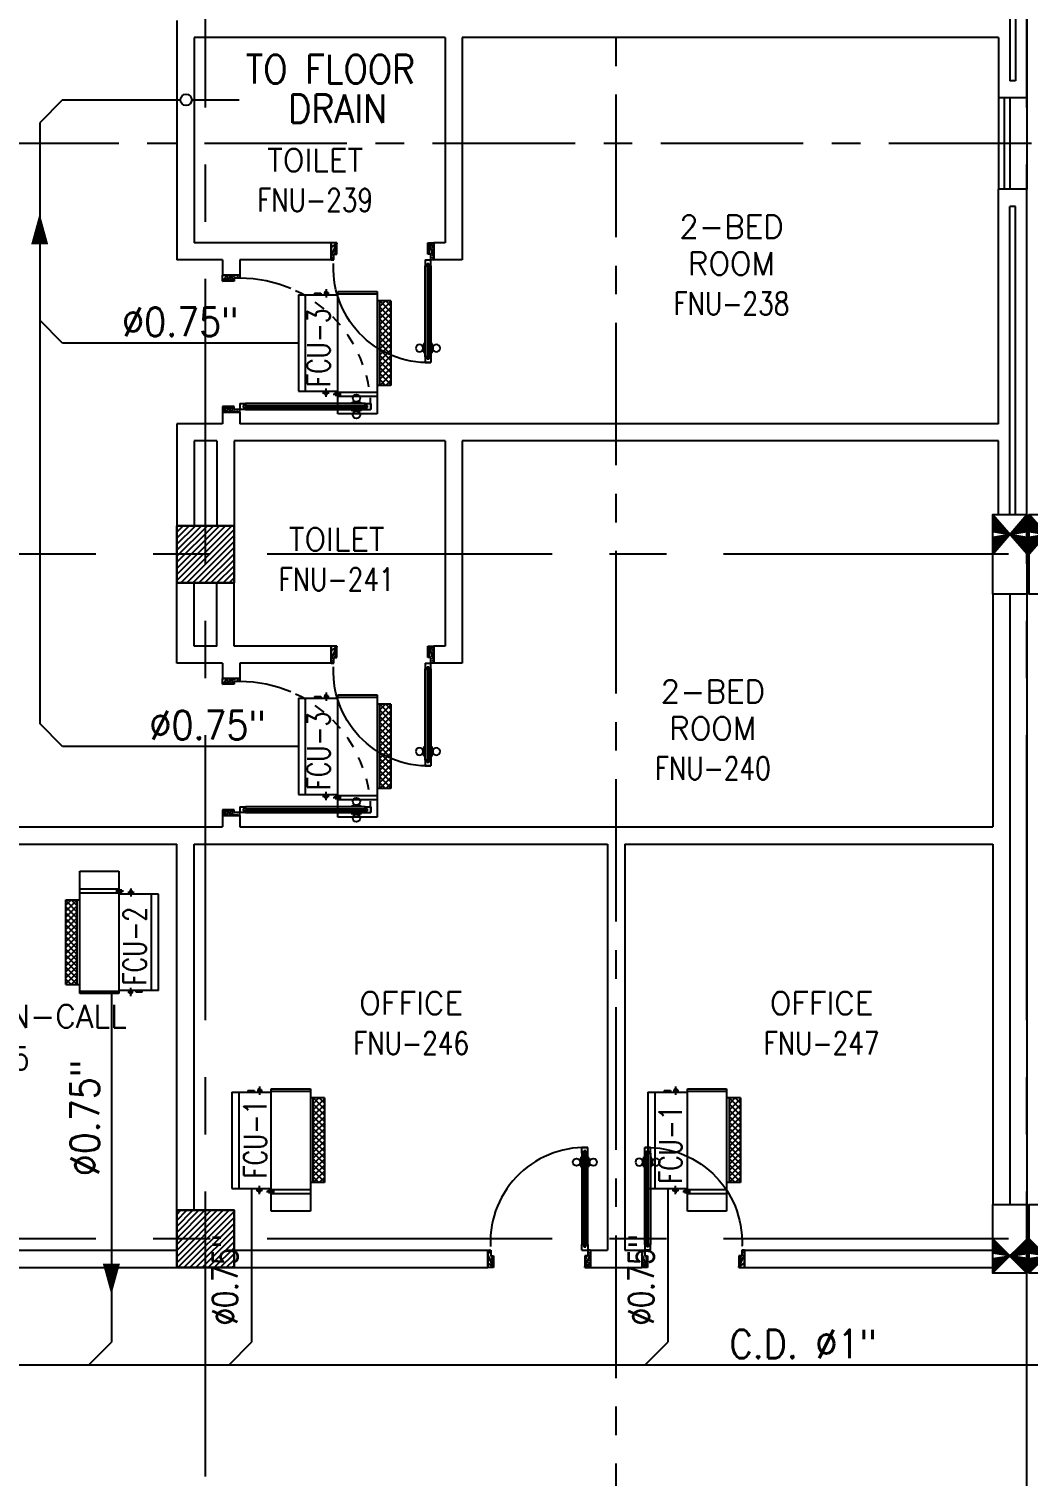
# Model space of a CAD drawing. Extents: x 417866242 to 417866469, y 43498047 to 43498124.
# Drawn here: x 417866407.57 to 417866416.33, y 43498082.73 to 43498095.41 of the extents above; entities that cross this region are included whole.
import ezdxf
from ezdxf.enums import TextEntityAlignment as Align

# ---------------------------------------------------------------- set-up
doc = ezdxf.new("R2010")
doc.units = 0
doc.header["$MEASUREMENT"] = 0
for name, pattern in [('CENTER', [2, 1.25, -0.25, 0.25, -0.25]), ('CENTERX2', [4, 2.5, -0.5, 0.5, -0.5]), ('HIDDEN', [0.375, 0.25, -0.125])]:
    doc.linetypes.add(name, pattern=pattern)
doc.layers.get('0').update_dxf_attribs({"linetype": 'CONTINUOUS'})
for name, color, linetype in [('AC-CD', 6, 'CONTINUOUS'), ('AC-TEXT', 2, 'CONTINUOUS'), ('AXES', 11, 'CENTERX2'), ('AXES1', 11, 'CENTER'), ('COL', 11, 'CONTINUOUS'), ('DOOR', 11, 'CONTINUOUS'), ('EJ', 11, 'CONTINUOUS'), ('FCU', 6, 'CONTINUOUS'), ('HAT', 11, 'CONTINUOUS'), ('INSUL', 11, 'CONTINUOUS'), ('M-TEXT', 2, 'CONTINUOUS'), ('P-SOLIDWASTE', 6, 'CONTINUOUS'), ('RM-NAME', 11, 'CONTINUOUS'), ('RM-NO', 11, 'CONTINUOUS'), ('WALL', 11, 'CONTINUOUS'), ('WIN', 11, 'CONTINUOUS')]:
    doc.layers.add(name, color=color, linetype=linetype)
doc.styles.add('ROMANS', font='ROMANS.shx', dxfattribs={"width": 0.6})

# ---------------------------------------------------------------- blocks, each defined once
blk = doc.blocks.new('DOOR90')
at = {"layer": 'DOOR', "color": 7, "linetype": 'ByBlock'}
for p, q in [((-150, 0), (0, 0)), ((-150, 0), (-150, -25)), ((0, -50), (-113.7099299924448, 0)), ((0, -50), (-40.1457343158545, 0)), ((0, -50), (0, 0)), ((-1000, -25), (-1050, -25)), ((-1050, -75), (-1050, -25)), ((-1050, -25), (-1050, -75)), ((-1000, -75), (-1050, -74.99999999947613)), ((-1000, -41.9999999999709), (-1020, -41.9999999999709)), ((-1020, -42), (-1020, -58)), ((-1000, -58), (-1020, -58)), ((-1000, -25), (-1000, -41.9999999999709)), ((-1000, -58), (-1000, -75)), ((-877.6424572214019, -17.79999999995925), (-967.6424572214019, -17.79999999995925)), ((-967.6424572214019, -25), (-967.6424572214019, -17.79999999995925)), ((-967.6424572214019, -75), (-967.6424572214019, -82.20000000004075)), ((-877.6424572214019, -82.20000000004075), (-967.6424572214019, -82.20000000004075)), ((-955.0424572214251, -8.799999999959255), (-890.2424572213786, -8.799999999959255)), ((-955.0424572214251, -17.79999999995925), (-955.0424572214251, -8.799999999959255)), ((-955.0424572214251, -17.79999999995925), (-890.2424572213786, -17.79999999995925)), ((-955.0424572214251, -82.20000000004075), (-890.2424572213786, -82.20000000004075)), ((-955.0424572214251, -82.20000000004075), (-955.0424572214251, -91.20000000004075)), ((-955.0424572214251, -91.20000000004075), (-890.2424572213786, -91.20000000004075)), ((-890.2424572213786, -17.79999999995925), (-890.2424572213786, -8.799999999959255)), ((-890.2424572213786, -82.20000000004075), (-890.2424572213786, -91.20000000004075)), ((-877.6424572214019, -25), (-877.6424572214019, -17.79999999995925)), ((-877.6424572214019, -75), (-877.6424572214019, -82.20000000004075)), ((-200, -25), (-150, -25)), ((-200, -42), (-200, -25)), ((-180, -42), (-200, -42)), ((-200, -58), (-180, -58)), ((-200, -75), (-200, -58)), ((-150, -75), (-200, -75)), ((-180, -58), (-180, -42)), ((-150, -25), (-100, -25)), ((-150, -75), (-150, -25)), ((-100, -25), (-100, -50)), ((0, -50), (-100, -36.64271395650576)), ((-100, -50), (0, -50)), ((-150, -875), (-100, -875)), ((-150, -900), (-150, -875)), ((0, -850), (-113.7099299924448, -900)), ((-100, -875), (-100, -850)), ((0, -850), (-100, -863.3572860434942)), ((-100, -850), (0, -850)), ((0, -850), (-40.1457343158545, -900)), ((0, -850), (0, -900)), ((-150, -900), (0, -900)), ((0, -900), (-150, -900))]:
    blk.add_line(p, q, dxfattribs=at)
at = {"layer": 'DOOR', "linetype": 'ByBlock'}
for p, q in [((-200, -25), (-1000, -25)), ((-200, -42), (-1000, -41.9999999999709)), ((-200, -58), (-1000, -58)), ((-1000, -75), (-200, -75))]:
    blk.add_line(p, q, dxfattribs=at)
at = {"layer": 'DOOR', "color": 7, "linetype": 'ByBlock'}
for centre in [(-922.6424572214019, 23.53094421501737), (-922.6424572214019, -123.5309442149592)]:
    blk.add_circle(centre, 32.39999999998526, dxfattribs=at)
for centre, radius, start, end in [((0, -50), 154.4019578127773, 161.1052885482714, 166.2857707768669), ((0, -50), 94.40195781277725, 148.0181880328085, 180), ((0, -50), 134.4019578127773, 158.159849394549, 169.2800236450682), ((0, -50), 114.4019578127773, 154.0838418822192, 167.37742587102), ((0, -50), 74.40195781277725, 137.7764264185456, 180), ((0, -50), 54.40195781277725, 113.2073828924446, 180), ((0, -50), 34.40195781277725, 90, 180), ((0, -50), 14.40195781277725, 90, 180), ((0, -850), 154.4019578127773, 193.7142292231331, 198.8947114517286), ((0, -850), 134.4019578127773, 190.7199763549318, 201.840150605451), ((0, -850), 94.40195781277725, 180, 211.9818119671915), ((0, -850), 74.40195781277725, 180, 222.2235735814543), ((0, -850), 54.40195781277725, 180, 246.7926171075554), ((0, -850), 34.40195781277725, 180, 270), ((0, -850), 14.40195781277725, 180, 270)]:
    blk.add_arc(centre, radius, start, end, dxfattribs=at)
at = {"layer": 'DOOR', "linetype": 'HIDDEN', "ltscale": 0.5}
blk.add_arc((-222.2222222220153, -49.99999999976717), 828.155208510499, 178.270116378131, 275.0030377036063, dxfattribs=at)
blk = doc.blocks.new('C11')
at = {"layer": 'HAT'}
h = blk.add_hatch(dxfattribs=at)
h.set_pattern_fill('ANSI31', color=256, scale=300, style=0)
h.set_pattern_definition([(45, (-248556.1822811713, -75061.0053373936), (-26.51650429449553, 26.51650429449553), [])])
h.paths.add_polyline_path([(300.0000000000291, 700), (-2.91038304567337e-11, 700), (0, 349.9999999998981), (300.0000000000291, 349.9999999998981)])
h.paths.add_polyline_path([(300, 349.9999999998981), (-2.91038304567337e-11, 349.9999999998981), (-2.91038304567337e-11, 0), (300.0000000000291, 0)])
at = {"layer": 'COL'}
blk.add_lwpolyline([(300.0000000000291, 700), (299.9999999999709, 0), (0, 0), (0, 700)], close=True, dxfattribs=at)
blk = doc.blocks.new('C11D')
at = {"layer": 'COL', "linetype": 'ByBlock'}
for p in [(-320.0000000003783, 0), (0, 0)]:
    blk.add_blockref('C11', p, dxfattribs=at)
blk = doc.blocks.new('C5V')
at = {"layer": 'HAT'}
h = blk.add_hatch(dxfattribs=at)
h.set_pattern_fill('ANSI31', color=256, scale=300, style=0)
h.set_pattern_definition([(45, (-249196.1822811713, -54711.00533739357), (-26.51650429449553, 26.51650429449553), [])])
h.paths.add_polyline_path([(-19.9999999999709, 600.0000000000073), (-320, 600.0000000000073), (-320.0000000000291, 299.99999999992), (-19.99999999991269, 299.99999999992)])
h.paths.add_polyline_path([(-19.9999999999709, 299.9999999999127), (-320, 299.9999999999127), (-320, 7.275957614183426e-12), (-19.99999999994179, 7.275957614183426e-12)])
h = blk.add_hatch(dxfattribs=at)
h.set_pattern_fill('ANSI31', color=256, scale=300, style=0)
h.set_pattern_definition([(45, (-248876.1822811713, -54711.00533739358), (-26.51650429449553, 26.51650429449553), [])])
h.paths.add_polyline_path([(300.0000000000582, 600), (2.91038304567337e-11, 600), (0, 299.9999999999127), (300.0000000001164, 299.9999999999127)])
h.paths.add_polyline_path([(300.0000000000582, 299.9999999999054), (2.91038304567337e-11, 299.9999999999054), (2.91038304567337e-11, 0), (300.0000000000873, 0)])
at = {"layer": 'COL'}
for points in [[(-19.99999999994179, 600.0000000000073), (-19.99999999994179, 7.275957614183426e-12), (-320.0000000000291, 7.275957614183426e-12), (-320.0000000000291, 600.0000000000073)], [(300.0000000000873, 600), (300.0000000000873, 0), (0, 0), (0, 600)]]:
    blk.add_lwpolyline(points, close=True, dxfattribs=at)
blk = doc.blocks.new('DOOR100')
at = {"layer": 'DOOR', "color": 7, "linetype": 'ByBlock'}
for p, q in [((-75.00000000011642, 1250), (-74.99999999959255, 1300.000000000029)), ((-75.00000000011642, 1300), (-25.00000000011642, 1300)), ((-25.00000000011642, 1300), (-75.00000000011642, 1300)), ((-58.00000000011642, 1250), (-58.00000000011642, 1270)), ((-42.00000000011642, 1270), (-58.00000000011642, 1270)), ((-42.00000000011642, 1250), (-42.00000000011642, 1270)), ((-25.00000000011642, 1250), (-25.00000000011642, 1300)), ((-91.20000000018626, 1205.042457221396), (-91.20000000018626, 1140.242457221408)), ((-82.20000000018626, 1205.042457221396), (-91.20000000018626, 1205.042457221396)), ((-82.20000000018626, 1127.642457221402), (-82.20000000018626, 1217.642457221402)), ((-75.00000000011642, 1217.642457221402), (-82.20000000018626, 1217.642457221402)), ((-82.20000000018626, 1205.042457221396), (-82.20000000018626, 1140.242457221408)), ((-58.00000000011642, 1250), (-75.00000000011642, 1250)), ((-25.00000000011642, 1250), (-42.00000000011642, 1250)), ((-25.00000000011642, 1217.642457221402), (-17.80000000004657, 1217.642457221402)), ((-17.80000000004657, 1127.642457221402), (-17.80000000004657, 1217.642457221402)), ((-17.80000000004657, 1205.042457221396), (-17.80000000004657, 1140.242457221408)), ((-17.80000000004657, 1205.042457221396), (-8.800000000046566, 1205.042457221396)), ((-8.800000000046566, 1205.042457221396), (-8.800000000046566, 1140.242457221408)), ((-82.20000000018626, 1140.242457221408), (-91.20000000018626, 1140.242457221408)), ((-75.00000000011642, 1127.642457221402), (-82.20000000018626, 1127.642457221402)), ((-25.00000000011642, 1127.642457221402), (-17.80000000004657, 1127.642457221402)), ((-17.80000000004657, 1140.242457221408), (-8.800000000046566, 1140.242457221408)), ((-1200, 0), (-1200, 150)), ((-1200, 150), (-1175, 150)), ((-1200, 150), (-1200, 0)), ((-1175, 150), (-1175, 100)), ((-75, 200), (-58, 200)), ((-75, 150), (-75, 200)), ((-75, 150), (-25, 150)), ((-58, 200), (-58, 180)), ((-58, 180), (-42, 180)), ((-42, 200), (-25, 200)), ((-42, 180), (-42, 200)), ((-25, 200), (-25, 150)), ((0, 150), (-25, 150)), ((-25, 150), (-25, 100)), ((0, 0), (0, 150)), ((0, 150), (0, 0)), ((-1150, 0), (-1200, 113.7099299924448)), ((-1150, 0), (-1200, 40.1457343158545)), ((-1150, 0), (-1200, 0)), ((-1175, 100), (-1150, 100)), ((-1150, 0), (-1163.357286043465, 100)), ((-1150, 100), (-1150, 0)), ((-50, 0), (0, 113.7099299924448)), ((-50, 100), (-50, 0)), ((-50, 0), (-36.64271395653486, 100)), ((-25, 100), (-50, 100)), ((-50, 0), (0, 40.1457343158545)), ((-50, 0), (0, 0))]:
    blk.add_line(p, q, dxfattribs=at)
at = {"layer": 'DOOR', "linetype": 'ByBlock'}
for p, q in [((-75.00000000011642, 1250), (-75, 200)), ((-58, 200), (-58.00000000011642, 1250)), ((-42, 200), (-42.00000000011642, 1250)), ((-25, 200), (-25.00000000011642, 1250))]:
    blk.add_line(p, q, dxfattribs=at)
at = {"layer": 'DOOR', "color": 7, "linetype": 'ByBlock'}
for centre in [(-123.5309442150756, 1172.642457221402), (23.53094421490096, 1172.642457221402)]:
    blk.add_circle(centre, 32.39999999998526, dxfattribs=at)
at = {"layer": 'DOOR', "linetype": 'HIDDEN', "ltscale": 0.5}
blk.add_arc((-24.99999999965075, 149.9999999994106), 1150.000000000618, 90, 179.9999999995831, dxfattribs=at)
at = {"layer": 'DOOR', "color": 7, "linetype": 'ByBlock'}
for centre, radius, start, end in [((-1150, 0), 154.4019578127773, 103.7142292212167, 108.8947114515936), ((-1150, 0), 134.4019578127773, 100.7199763555959, 111.8401506085482), ((-50, 0), 134.4019578127773, 68.15984939145177, 79.28002364440412), ((-50, 0), 154.4019578127773, 71.10528854840643, 76.28577077878333), ((-1150, 0), 94.40195781277725, 90, 121.981811965689), ((-1150, 0), 74.40195781277725, 90, 132.2235735847074), ((-1150, 0), 54.40195781277725, 90, 156.7926171089788), ((-1150, 0), 34.40195781277725, 90, 180), ((-1150, 0), 14.40195781277725, 90, 180), ((-50, 0), 94.40195781277725, 58.01818803431096, 90), ((-50, 0), 74.40195781277725, 47.7764264152926, 90), ((-50, 0), 54.40195781277725, 23.20738289102122, 90), ((-50, 0), 34.40195781277725, 0, 90), ((-50, 0), 14.40195781277725, 0, 90), ((-50, 0), 114.4019578127773, 64.0838418833441, 77.3774258719247)]:
    blk.add_arc(centre, radius, start, end, dxfattribs=at)
blk = doc.blocks.new('COL50')
at = {"layer": 'COL'}
blk.add_lwpolyline([(-249.9999999999709, 250), (-249.9999999999418, -250), (250, -250), (249.9999999999709, 250)], close=True, dxfattribs=at)
blk = doc.blocks.new('*X46')
at = {"color": 0}
for p, q in [((245928.5557043091, 155507.2760600793), (246411.0136180414, 155989.7339738117)), ((245928.5557043091, 155560.3090686683), (246357.9806094524, 155989.7339738117)), ((245928.5557043091, 155613.3420772573), (246304.9476008634, 155989.7339738117)), ((245928.5557043091, 155666.3750858463), (246251.9145922745, 155989.7339738117)), ((245928.5557043091, 155719.4080944353), (246198.8815836855, 155989.7339738117)), ((245928.5557043091, 155772.4411030243), (246145.8485750965, 155989.7339738117)), ((245928.5557043091, 155825.4741116133), (246092.8155665075, 155989.7339738117)), ((245928.5557043091, 155878.5071202023), (246039.7825579185, 155989.7339738117)), ((245928.5557043091, 155931.5401287913), (245986.7495493295, 155989.7339738117)), ((245964.0466266304, 155489.7339738117), (246428.5557043091, 155954.2430514903)), ((246017.0796352194, 155489.7339738117), (246428.5557043091, 155901.2100429013)), ((246070.1126438084, 155489.7339738117), (246428.555704309, 155848.1770343123)), ((246123.1456523974, 155489.7339738117), (246428.555704309, 155795.1440257233)), ((246176.1786609864, 155489.7339738117), (246428.555704309, 155742.1110171343)), ((246229.2116695754, 155489.7339738117), (246428.555704309, 155689.0780085453)), ((246282.2446781644, 155489.7339738117), (246428.555704309, 155636.0449999563)), ((246335.2776867533, 155489.7339738117), (246428.555704309, 155583.0119913673)), ((246388.3106953423, 155489.7339738117), (246428.555704309, 155529.9789827784))]:
    blk.add_line(p, q, dxfattribs=at)
blk = doc.blocks.new('*X35')
at = {"color": 0}
for p, q in [((203888.5557043092, 149529.7219005934), (204348.5677775275, 149989.7339738117)), ((203888.5557043092, 149582.7549091823), (204295.5347689385, 149989.7339738117)), ((203888.5557043092, 149635.7879177713), (204242.5017603496, 149989.7339738117)), ((203888.5557043092, 149688.8209263603), (204189.4687517605, 149989.7339738117)), ((203888.5557043092, 149741.8539349493), (204136.4357431715, 149989.7339738117)), ((203888.5557043092, 149794.8869435383), (204083.4027345826, 149989.7339738117)), ((203888.5557043092, 149847.9199521273), (204030.3697259936, 149989.7339738117)), ((203888.5557043092, 149900.9529607163), (203977.3367174046, 149989.7339738117)), ((203888.5557043092, 149953.9859693053), (203924.3037088156, 149989.7339738117)), ((203901.6007861165, 149489.7339738117), (204388.5557043091, 149976.6888920043)), ((203954.6337947055, 149489.7339738117), (204388.5557043091, 149923.6558834153)), ((204007.6668032945, 149489.7339738117), (204388.5557043091, 149870.6228748263)), ((204060.6998118835, 149489.7339738117), (204388.5557043091, 149817.5898662373)), ((204113.7328204725, 149489.7339738117), (204388.5557043091, 149764.5568576483)), ((204166.7658290615, 149489.7339738117), (204388.5557043091, 149711.5238490594)), ((204219.7988376505, 149489.7339738117), (204388.5557043091, 149658.4908404704)), ((204272.8318462395, 149489.7339738117), (204388.5557043091, 149605.4578318814)), ((204325.8648548285, 149489.7339738117), (204388.5557043091, 149552.4248232924)), ((204378.8978634174, 149489.7339738117), (204388.5557043091, 149499.3918147034))]:
    blk.add_line(p, q, dxfattribs=at)
blk = doc.blocks.new('*X12')
at = {"color": 0}
for p, q in [((16890.47746209932, -2466.570672882412), (16943.4517006644, -2413.596434317336)), ((16890.47746209932, -2519.603681471403), (16990.47746209933, -2419.603681471401)), ((16990.47746209933, -2565.49912589376), (16890.47746209932, -2465.499125893757)), ((16890.47746209932, -2572.636690060394), (16990.47746209933, -2472.636690060392)), ((16990.47746209933, -2618.532134482751), (16890.47746209932, -2518.532134482748)), ((16890.47746209932, -2625.669698649385), (16990.47746209933, -2525.669698649383)), ((16990.47746209933, -2512.466117304769), (16891.6077791119, -2413.596434317336)), ((16990.47746209933, -2459.433108715778), (16944.64078770089, -2413.596434317336)), ((16990.47746209933, -2671.565143071742), (16890.47746209932, -2571.565143071739)), ((16890.47746209932, -2678.702707238376), (16990.47746209933, -2578.702707238374)), ((16990.47746209933, -2724.598151660733), (16890.47746209932, -2624.59815166073)), ((16890.47746209932, -2731.735715827367), (16990.47746209933, -2631.735715827365)), ((16990.47746209933, -2777.631160249724), (16890.47746209932, -2677.631160249721)), ((16890.47746209932, -2784.768724416358), (16990.47746209933, -2684.768724416357)), ((16990.47746209933, -2830.664168838715), (16890.47746209932, -2730.664168838713)), ((16890.47746209932, -2837.801733005349), (16990.47746209933, -2737.801733005348)), ((16990.47746209933, -2883.697177427706), (16890.47746209932, -2783.697177427704)), ((16890.47746209932, -2890.83474159434), (16990.47746209933, -2790.834741594339)), ((16990.47746209933, -2936.730186016697), (16890.47746209932, -2836.730186016694)), ((16890.47746209932, -2943.867750183331), (16990.47746209933, -2843.86775018333)), ((16990.47746209933, -2989.763194605689), (16890.47746209932, -2889.763194605686)), ((16890.47746209932, -2996.900758772323), (16990.47746209933, -2896.900758772321)), ((16990.47746209933, -3042.796203194679), (16890.47746209932, -2942.796203194677)), ((16890.47746209932, -3049.933767361314), (16990.47746209933, -2949.933767361312)), ((16990.47746209933, -3095.82921178367), (16890.47746209932, -2995.829211783668)), ((16890.47746209932, -3102.966775950305), (16990.47746209933, -3002.966775950303)), ((16990.47746209933, -3148.862220372662), (16890.47746209932, -3048.862220372659)), ((16943.52866745501, -3154.946434317336), (16890.47746209932, -3101.89522896165)), ((16891.53081232129, -3154.946434317336), (16990.47746209933, -3055.999784539294)), ((16944.56382091028, -3154.946434317336), (16990.47746209933, -3109.032793128285))]:
    blk.add_line(p, q, dxfattribs=at)
blk = doc.blocks.new('WHE06')
at = {"color": 3}
for p, q in [((688.9750000238419, 621.5), (346.0749999880791, 621.5)), ((346.0749999880791, 621.5), (346.0749999880791, 469.1000000014901)), ((688.9750000238419, 469.1000000014901), (688.9750000238419, 621.5)), ((60.32499998807907, -422.25), (60.32499998807907, 422.25)), ((212.2971614003181, 437.25), (269.0589052438736, 437.25)), ((232.1000000238419, 452.25), (232.1000000238419, 422.25)), ((232.1000000238419, 452.25), (252.1000000238419, 452.25)), ((242.1000000238419, 472.1842434704304), (242.1000000238419, 399.4801759719849)), ((252.1000000238419, 452.25), (252.1000000238419, 422.25)), ((304.9940044879913, 447.6499999985099), (373.2827185988426, 447.6499999985099)), ((321.0749999880791, 457.6499999985099), (321.0749999880791, 437.6499999985099)), ((321.0749999880791, 457.6499999985099), (346.0749999880791, 457.6499999985099)), ((321.0749999880791, 437.6499999985099), (346.0749999880791, 437.6499999985099)), ((346.0749999880791, 430.4178223386407), (688.9750000238419, 430.4178223386407)), ((811.1999999880791, 370.6749999970198), (688.9750000238419, 370.6749999970198)), ((711.1999999880791, -370.6749999970198), (711.1999999880791, 370.6749999970198)), ((811.1999999880791, -370.6749999970198), (811.1999999880791, 370.6749999970198)), ((811.1999999880791, -370.6749999970198), (688.9750000238419, -370.6749999970198)), ((141.6357128024101, -437.25), (141.6357128024101, -422.25)), ((141.6357128024101, -437.25), (196.5700032711029, -437.25)), ((196.5700032711029, -437.25), (196.5700032711029, -422.25)), ((221.3790392279625, -437.25), (269.0589052438736, -437.25)), ((232.1000000238419, -452.25), (232.1000000238419, -422.25)), ((232.1000000238419, -452.25), (252.1000000238419, -452.25)), ((242.1000000238419, -472.1842434704304), (242.1000000238419, -399.4801759719849)), ((252.1000000238419, -452.25), (252.1000000238419, -422.25)), ((346.0749999880791, -430.4178223386407), (688.9750000238419, -430.4178223386407))]:
    blk.add_line(p, q, dxfattribs=at)
at = {"color": 6}
for p, q in [((0, -422.25), (0, 422.25)), ((0, 422.25), (346.0749999880791, 422.25)), ((346.0749999880791, 469.1000000014901), (346.0749999880791, -450.8250000029802)), ((688.9750000238419, 469.1000000014901), (346.0749999880791, 469.1000000014901)), ((688.9750000238419, -450.8250000029802), (688.9750000238419, 469.1000000014901)), ((0, -422.25), (346.0749999880791, -422.25)), ((346.0749999880791, -450.8250000029802), (688.9750000238419, -450.8250000029802))]:
    blk.add_line(p, q, dxfattribs=at)
at = {"color": 11}
blk.add_blockref('*X12', (-16179.27746212482, 2784.271434314549), dxfattribs=at)
blk = doc.blocks.new('RM1')
at = {"layer": 'RM-NAME', "style": 'ROMANS'}
for tag, p in [('ROOMNAME1', (0, 323.8095238059759)), ('ROOMNAME2', (0, 0))]:
    blk.add_attdef(tag, text='', height=200, dxfattribs=at).set_placement(p, align=Align.MIDDLE)

msp = doc.modelspace()

# ---------------------------------------------------------------- linework, layer by layer
at = {"layer": 'AC-CD'}
for p, q in [((417866407.8673856, 43498094.79175051), (417866407.6673856, 43498094.59175051)), ((417866407.8673857, 43498094.79175051), (417866408.9005389, 43498094.79175053)), ((417866409.0005389, 43498094.79175053), (417866409.4155178, 43498094.79175053)), ((417866407.6673856, 43498094.59175052), (417866407.6673856, 43498089.32548194)), ((417866407.8673855, 43498092.66048194), (417866407.6673855, 43498092.86048194)), ((417866409.935384, 43498092.66048193), (417866407.8673855, 43498092.66048194)), ((417866407.8673856, 43498089.12548193), (417866407.6673856, 43498089.32548194)), ((417866409.9353841, 43498089.12548193), (417866407.8673856, 43498089.12548193)), ((417866408.2959834, 43498086.95768122), (417866408.2959834, 43498083.9016655)), ((417866409.5245377, 43498085.25036693), (417866409.5245377, 43498083.90166554)), ((417866413.1724097, 43498085.25036693), (417866413.1724097, 43498083.90166549)), ((417866408.0959834, 43498083.70166537), (417866408.2959834, 43498083.9016655)), ((417866409.3245378, 43498083.70166537), (417866409.5245377, 43498083.90166554)), ((417866412.9724097, 43498083.70166537), (417866413.1724097, 43498083.90166549)), ((417866425.3052565, 43498083.70166536), (417866403.5682586, 43498083.70166537))]:
    msp.add_line(p, q, dxfattribs=at)
msp.add_circle((417866408.9505389, 43498094.79175053), 0.05, dxfattribs=at)
at = {"layer": 'AXES'}
for p, q in [((417866409.1210165, 43498046.72449277), (417866409.1210165, 43498123.53716789)), ((417866416.3210165, 43498046.72449277), (417866416.3210165, 43498123.18716789)), ((417866468.1610165, 43498090.80878641), (417866400.1210165, 43498090.80878641)), ((417866468.1610165, 43498084.80878641), (417866400.1210165, 43498084.80878641))]:
    msp.add_line(p, q, dxfattribs=at)
at = {"layer": 'AXES1'}
for p, q in [((417866412.7210165, 43498053.58878641), (417866412.7210165, 43498112.40878641)), ((417866458.3610165, 43498094.40878641), (417866400.1210165, 43498094.40878641))]:
    msp.add_line(p, q, dxfattribs=at)
at = {"layer": 'EJ'}
for p, q in [((417866416.3210165, 43498090.45878641), (417866416.3210165, 43498085.10878641)), ((417866416.3210165, 43498081.45878641), (417866416.3210165, 43498084.55878641))]:
    msp.add_line(p, q, dxfattribs=at)
at = {"layer": 'INSUL'}
for p, q in [((417866416.1710165, 43498095.85878641), (417866416.1710165, 43498094.95878641)), ((417866416.2210165, 43498095.85878641), (417866416.2210165, 43498094.95878641)), ((417866416.2210165, 43498094.95878641), (417866416.1710165, 43498094.95878641)), ((417866416.2210165, 43498093.85878641), (417866416.1710165, 43498093.85878641)), ((417866416.1710165, 43498091.15878641), (417866416.1710165, 43498093.85878641)), ((417866416.2210165, 43498091.15878641), (417866416.2210165, 43498093.85878641))]:
    msp.add_line(p, q, dxfattribs=at)
at = {"layer": 'P-SOLIDWASTE'}
for points in [[(417866409.6407596, 43498094.79175053, 0, 0.1500000000000001, 0), (417866409.3678913, 43498094.79175053, 0.1500000000000001, 0.1500000000000001, 0)], [(417866407.6673856, 43498093.79784369, 0, 0.1500000000000001, 0), (417866407.6673856, 43498093.52497535, 0.1500000000000001, 0.1500000000000001, 0)], [(417866408.2959834, 43498084.31715429, 0, 0.1500000000000001, 0), (417866408.2959834, 43498084.59002262, 0.1500000000000001, 0.1500000000000001, 0)], [(417866415.1010063, 43498083.70166536, 0, 0.1500000000000001, 0), (417866415.3738747, 43498083.70166536, 0.1500000000000001, 0.1500000000000001, 0)]]:
    msp.add_lwpolyline(points, format="xyseb", dxfattribs=at)
at = {"layer": 'WALL'}
for p, q in [((417866416.3210165, 43498096.00878641), (417866416.3210165, 43498094.80878641)), ((417866411.2210165, 43498095.33878641), (417866409.0210165, 43498095.33878641)), ((417866416.0710165, 43498095.33878641), (417866411.3710165, 43498095.33878641)), ((417866416.0710165, 43498095.33878641), (417866416.0710165, 43498094.80878641)), ((417866416.3210165, 43498094.80878641), (417866416.0710165, 43498094.80878641)), ((417866416.0710165, 43498091.95378641), (417866416.0710165, 43498094.00878641)), ((417866416.3210165, 43498094.00878641), (417866416.0710165, 43498094.00878641)), ((417866416.3210165, 43498091.15878641), (417866416.3210165, 43498094.00878641)), ((417866410.2210165, 43498093.53878641), (417866409.0210165, 43498093.53878641)), ((417866411.2210165, 43498093.53878641), (417866411.1210165, 43498093.53878641)), ((417866409.2710165, 43498093.38878641), (417866408.8710165, 43498093.38878641)), ((417866410.2210165, 43498093.38878641), (417866409.4210165, 43498093.38878641)), ((417866411.3710165, 43498093.38878641), (417866411.1210165, 43498093.38878641)), ((417866409.2710165, 43498091.95378641), (417866408.8710165, 43498091.95378641)), ((417866416.0710165, 43498091.95378641), (417866409.4210165, 43498091.95378641)), ((417866409.2210165, 43498091.80378641), (417866409.0210165, 43498091.80378641)), ((417866411.2210165, 43498091.80378641), (417866409.3710165, 43498091.80378641)), ((417866416.0710165, 43498091.80378641), (417866411.3710165, 43498091.80378641)), ((417866416.0710165, 43498091.15878641), (417866416.0710165, 43498091.80378641)), ((417866408.8710165, 43498089.85378641), (417866408.8710165, 43498090.55878641)), ((417866409.0210165, 43498090.00378641), (417866409.0210165, 43498090.55878641)), ((417866409.2210165, 43498090.00378641), (417866409.2210165, 43498090.55878641)), ((417866409.3710165, 43498090.00378641), (417866409.3710165, 43498090.55878641)), ((417866416.0210165, 43498090.45878641), (417866416.0210165, 43498088.41878641)), ((417866416.1710165, 43498090.45878641), (417866416.1710165, 43498085.10878641)), ((417866409.2210165, 43498090.00378641), (417866409.0210165, 43498090.00378641)), ((417866410.2210165, 43498090.00378641), (417866409.3710165, 43498090.00378641)), ((417866411.2210165, 43498090.00378641), (417866411.1210165, 43498090.00378641)), ((417866409.2710165, 43498089.85378641), (417866408.8710165, 43498089.85378641)), ((417866410.2210165, 43498089.85378641), (417866409.4210165, 43498089.85378641)), ((417866411.3710165, 43498089.85378641), (417866411.1210165, 43498089.85378641)), ((417866407.0700894, 43498088.41878641), (417866409.2710165, 43498088.41878641)), ((417866409.4210165, 43498088.41878641), (417866416.0210165, 43498088.41878641)), ((417866407.0700894, 43498088.26878641), (417866408.8710165, 43498088.26878641)), ((417866408.8710165, 43498085.05878641), (417866408.8710165, 43498088.26878641)), ((417866409.0210165, 43498088.26878641), (417866412.6460165, 43498088.26878641)), ((417866409.0210165, 43498085.05878641), (417866409.0210165, 43498088.26878641)), ((417866412.6460165, 43498088.26878641), (417866412.6460165, 43498084.70878641)), ((417866412.7960165, 43498088.26878641), (417866412.7960165, 43498084.70878641)), ((417866412.7960165, 43498088.26878641), (417866416.0210165, 43498088.26878641)), ((417866413.8460166, 43498088.26878641), (417866415.1710165, 43498088.26878641)), ((417866416.0210165, 43498088.26878641), (417866416.0210165, 43498085.10878641)), ((417866405.5709894, 43498084.70878641), (417866408.8710165, 43498084.70878641)), ((417866409.3710165, 43498084.70878641), (417866411.5960172, 43498084.70878071)), ((417866411.5960172, 43498084.70878071), (417866411.5960181, 43498084.55878071)), ((417866412.4960165, 43498084.70878641), (417866412.4960175, 43498084.55878641)), ((417866412.4960165, 43498084.70878641), (417866412.6460165, 43498084.70878641)), ((417866412.7960165, 43498084.70878641), (417866412.9460165, 43498084.70878641)), ((417866412.9460165, 43498084.70878641), (417866412.9460155, 43498084.55878641)), ((417866413.846016, 43498084.70878641), (417866413.8460151, 43498084.55878641)), ((417866413.846016, 43498084.70878641), (417866416.0210165, 43498084.70878641)), ((417866402.1710165, 43498084.55878641), (417866408.8710165, 43498084.55878641)), ((417866409.3710165, 43498084.55878641), (417866411.5960181, 43498084.55878071)), ((417866412.4960175, 43498084.55878641), (417866412.9460155, 43498084.55878641)), ((417866413.8460151, 43498084.55878641), (417866416.0210165, 43498084.55878641))]:
    msp.add_line(p, q, dxfattribs=at)
at = {"layer": 'WALL', "linetype": 'ByBlock'}
for p, q in [((417866408.8710165, 43498095.48878641), (417866408.8710165, 43498093.38878641)), ((417866409.0210165, 43498095.33878641), (417866409.0210165, 43498093.53878641)), ((417866411.2210165, 43498095.33878641), (417866411.2210165, 43498093.53878641)), ((417866411.3710165, 43498095.33878641), (417866411.3710165, 43498093.38878641)), ((417866410.2210165, 43498093.53878641), (417866410.2210165, 43498093.38878641)), ((417866411.1210165, 43498093.53878641), (417866411.1210165, 43498093.38878641)), ((417866409.2710165, 43498093.38878641), (417866409.2710165, 43498093.25428641)), ((417866409.4210165, 43498093.38878641), (417866409.4210165, 43498093.25428641)), ((417866409.2710165, 43498093.25428641), (417866409.4210165, 43498093.25428641)), ((417866409.2710165, 43498092.05428641), (417866409.4210165, 43498092.05428641)), ((417866409.2710165, 43498092.05428641), (417866409.2710165, 43498091.95378641)), ((417866409.4210165, 43498092.05428641), (417866409.4210165, 43498091.95378641)), ((417866408.8710165, 43498091.95378641), (417866408.8710165, 43498091.05878641)), ((417866409.0210165, 43498091.80378641), (417866409.0210165, 43498091.05878641)), ((417866409.2210165, 43498091.80378641), (417866409.2210165, 43498091.05878641)), ((417866409.3710165, 43498091.80378641), (417866409.3710165, 43498091.05878641)), ((417866411.2210165, 43498091.80378641), (417866411.2210165, 43498090.00378641)), ((417866411.3710165, 43498091.80378641), (417866411.3710165, 43498089.85378641)), ((417866410.2210165, 43498090.00378641), (417866410.2210165, 43498089.85378641)), ((417866411.1210165, 43498090.00378641), (417866411.1210165, 43498089.85378641)), ((417866409.2710165, 43498089.85378641), (417866409.2710165, 43498089.71928641)), ((417866409.4210165, 43498089.85378641), (417866409.4210165, 43498089.71928641)), ((417866409.2710165, 43498089.71928641), (417866409.4210165, 43498089.71928641)), ((417866409.2710165, 43498088.51928641), (417866409.4210165, 43498088.51928641)), ((417866409.2710165, 43498088.51928641), (417866409.2710165, 43498088.41878641)), ((417866409.4210165, 43498088.51928641), (417866409.4210165, 43498088.41878641))]:
    msp.add_line(p, q, dxfattribs=at)
at = {"layer": 'WIN'}
for p, q in [((417866416.0710165, 43498094.80878641), (417866416.0710165, 43498094.00878641)), ((417866416.1210165, 43498094.80878641), (417866416.1210165, 43498094.00878641)), ((417866416.1710165, 43498094.80878641), (417866416.1710165, 43498094.00878641)), ((417866416.3210165, 43498094.80878641), (417866416.3210165, 43498094.00878641))]:
    msp.add_line(p, q, dxfattribs=at)

# ---------------------------------------------------------------- block references
at = {"layer": 'COL', "yscale": 0.001000002026557922, "zscale": 0.001}
for name, p, xscale in [('C11D', (417866416.3410165, 43498090.45878641), 0.0009999871253967285), ('COL50', (417866409.1210165, 43498090.80878641), -0.0009999871253967285), ('COL50', (417866409.1210165, 43498090.80878641), 0.0009999871253967285), ('COL50', (417866409.1210165, 43498084.80878641), -0.0009999871253967285), ('COL50', (417866409.1210165, 43498084.80878641), 0.0009999871253967285), ('C5V', (417866416.3410165, 43498084.50878641), 0.0009999871253967285)]:
    msp.add_blockref(name, p, dxfattribs=dict(at, xscale=xscale))
at = {"layer": 'DOOR', "color": 0, "linetype": 'ByBlock', "yscale": 0.001000002026557922, "zscale": 0.001}
for name, p, xscale, rotation in [('DOOR90', (417866411.1210165, 43498093.53878641), -0.001000002026557922, 270), ('DOOR100', (417866409.2710165, 43498092.05428641), 0.001000002026557922, 270), ('DOOR90', (417866411.1210165, 43498090.00378641), -0.001000002026557922, 270), ('DOOR100', (417866409.2710165, 43498088.51928641), 0.001000002026557922, 270), ('DOOR90', (417866412.4960175, 43498084.55878641), 0.001000002026557922, 270), ('DOOR90', (417866412.9460155, 43498084.55878641), -0.001000002026557922, 90)]:
    msp.add_blockref(name, p, dxfattribs=dict(at, xscale=xscale, rotation=rotation))
at = {"layer": 'FCU', "linetype": 'ByBlock', "xscale": -0.0009999871253967285, "yscale": 0.001000002026557922, "zscale": 0.001, "rotation": 180}
for p in [(417866409.9353841, 43498092.66048193), (417866409.9353841, 43498089.12548193), (417866409.3515025, 43498085.67261778), (417866412.9993744, 43498085.67261778)]:
    msp.add_blockref('WHE06', p, dxfattribs=at)
at = {"layer": 'FCU', "linetype": 'ByBlock', "xscale": -0.0009999871253967285, "yscale": 0.001000002026557922, "zscale": 0.001}
msp.add_blockref('WHE06', (417866408.7085586, 43498087.40850714), dxfattribs=at)
at = {"layer": 'HAT', "xscale": 0.0009999871253967285, "yscale": 0.001000002026557922, "zscale": 0.001}
for name, p in [('*X46', (417866162.9424608, 43497935.06905244)), ('*X35', (417866204.9824608, 43497935.06905244))]:
    msp.add_blockref(name, p, dxfattribs=at)
at = {"layer": 'RM-NO'}
ref = msp.add_blockref('RM1', (417866410.0825231, 43498094.26424992), dxfattribs=dict(at, xscale=-0.0009999871253967285, yscale=0.001000002026557922, zscale=0.001))
ref.add_attrib('ROOMNO', 'FNU-239', dxfattribs={"height": 0.2, "style": 'ROMANS', "width": 0.8}).set_placement((417866410.0825231, 43498093.91424992), align=Align.MIDDLE)
ref.add_attrib('ROOMNAME2', 'TOILET', dxfattribs={"layer": 'RM-NAME', "height": 0.2, "style": 'ROMANS'}).set_placement((417866410.0825231, 43498094.26424992), align=Align.MIDDLE)
ref = msp.add_blockref('RM1', (417866413.7317343, 43498093.35683388), dxfattribs=dict(at, xscale=0.0009999871253967285, yscale=0.001000002026557922, zscale=0.001))
ref.add_attrib('ROOMNO', 'FNU-238', dxfattribs={"height": 0.2, "style": 'ROMANS', "width": 0.8}).set_placement((417866413.7317343, 43498093.00683388), align=Align.MIDDLE)
ref.add_attrib('ROOMNAME2', 'ROOM', dxfattribs={"layer": 'RM-NAME', "height": 0.2, "style": 'ROMANS'}).set_placement((417866413.7317343, 43498093.35683388), align=Align.MIDDLE)
ref.add_attrib('ROOMNAME1', '2-BED', dxfattribs={"layer": 'RM-NAME', "height": 0.2, "style": 'ROMANS'}).set_placement((417866413.7317343, 43498093.68064341), align=Align.MIDDLE)
ref = msp.add_blockref('RM1', (417866410.2711236, 43498090.93997571), dxfattribs=dict(at, xscale=-0.0009999871253967285, yscale=0.001000002026557922, zscale=0.001))
ref.add_attrib('ROOMNO', 'FNU-241', dxfattribs={"height": 0.2, "style": 'ROMANS', "width": 0.8}).set_placement((417866410.2711236, 43498090.58997571), align=Align.MIDDLE)
ref.add_attrib('ROOMNAME2', 'TOILET', dxfattribs={"layer": 'RM-NAME', "height": 0.2, "style": 'ROMANS'}).set_placement((417866410.2711236, 43498090.93997571), align=Align.MIDDLE)
ref = msp.add_blockref('RM1', (417866413.5681196, 43498089.28313496), dxfattribs=dict(at, xscale=0.0009999871253967285, yscale=0.001000002026557922, zscale=0.001))
ref.add_attrib('ROOMNO', 'FNU-240', dxfattribs={"height": 0.2, "style": 'ROMANS', "width": 0.8}).set_placement((417866413.5681196, 43498088.93313496), align=Align.MIDDLE)
ref.add_attrib('ROOMNAME2', 'ROOM', dxfattribs={"layer": 'RM-NAME', "height": 0.2, "style": 'ROMANS'}).set_placement((417866413.5681196, 43498089.28313496), align=Align.MIDDLE)
ref.add_attrib('ROOMNAME1', '2-BED', dxfattribs={"layer": 'RM-NAME', "height": 0.2, "style": 'ROMANS'}).set_placement((417866413.5681196, 43498089.60694449), align=Align.MIDDLE)
ref = msp.add_blockref('RM1', (417866410.9240097, 43498086.87450032), dxfattribs=dict(at, xscale=0.0009999871253967285, yscale=0.001000002026557922, zscale=0.001))
ref.add_attrib('ROOMNO', 'FNU-246', dxfattribs={"height": 0.2, "style": 'ROMANS', "width": 0.8}).set_placement((417866410.9240097, 43498086.52450032), align=Align.MIDDLE)
ref.add_attrib('ROOMNAME2', 'OFFICE', dxfattribs={"layer": 'RM-NAME', "height": 0.2, "style": 'ROMANS'}).set_placement((417866410.9240097, 43498086.87450032), align=Align.MIDDLE)
ref = msp.add_blockref('RM1', (417866414.5220245, 43498086.87450032), dxfattribs=dict(at, xscale=0.0009999871253967285, yscale=0.001000002026557922, zscale=0.001))
ref.add_attrib('ROOMNO', 'FNU-247', dxfattribs={"height": 0.2, "style": 'ROMANS', "width": 0.8}).set_placement((417866414.5220245, 43498086.52450032), align=Align.MIDDLE)
ref.add_attrib('ROOMNAME2', 'OFFICE', dxfattribs={"layer": 'RM-NAME', "height": 0.2, "style": 'ROMANS'}).set_placement((417866414.5220245, 43498086.87450032), align=Align.MIDDLE)
ref = msp.add_blockref('RM1', (417866407.0686763, 43498086.73988613), dxfattribs=dict(at, xscale=0.0009999871253967285, yscale=0.001000002026557922, zscale=0.001))
ref.add_attrib('ROOMNO', 'FNU-245', dxfattribs={"height": 0.2, "style": 'ROMANS', "width": 0.8}).set_placement((417866407.0686763, 43498086.38988613), align=Align.MIDDLE)
ref.add_attrib('ROOMNAME1', "DOCTOR'S ON-CALL", dxfattribs={"layer": 'RM-NAME', "height": 0.2, "style": 'ROMANS'}).set_placement((417866407.0936509, 43498086.75927287), align=Align.MIDDLE)

# ---------------------------------------------------------------- texts
at = {"layer": 'AC-TEXT', "style": 'ROMANS', "width": 0.9}
for s, p in [('TO FLOOR ', (417866409.4737761, 43498094.93563272)), ('DRAIN', (417866409.846357, 43498094.5898158))]:
    msp.add_text(s, height=0.25, dxfattribs=at).set_placement(p)
for s, p in [(' %%c0.75"', (417866408.8238224, 43498092.84573346)), (' %%c0.75"', (417866409.0631326, 43498089.31073346)), ('C.D. %%c1"', (417866414.360929, 43498083.88691689))]:
    msp.add_text(s, height=0.25, dxfattribs=at).set_placement(p, align=Align.MIDDLE)
at = {"layer": 'AC-TEXT', "style": 'ROMANS'}
for height, width, p in [(0.25, 0.9, (417866408.0632432, 43498085.79091299)), (0.22, 0.8, (417866409.2917976, 43498084.39051187)), (0.22, 0.8, (417866412.9396695, 43498084.39051187))]:
    msp.add_text(' %%c0.75"', height=height, rotation=90, dxfattribs=dict(at, width=width)).set_placement(p, align=Align.MIDDLE)
at = {"layer": 'M-TEXT', "style": 'ROMANS', "width": 0.75}
for s, p in [('FCU-3', (417866410.2124529, 43498092.27580103)), ('FCU-3', (417866410.2124529, 43498088.74080102)), ('FCU-1', (417866409.6564917, 43498085.33762155)), ('FCU-1', (417866413.296135, 43498085.29019302))]:
    msp.add_text(s, height=0.2, rotation=90, dxfattribs=at).set_placement(p)
at = {"layer": 'M-TEXT', "linetype": 'ByBlock', "style": 'ROMANS', "width": 0.75}
msp.add_text('FCU-2', height=0.2, rotation=90, dxfattribs=at).set_placement((417866408.6001154, 43498087.02921765))

doc.saveas('drawing.dxf')
